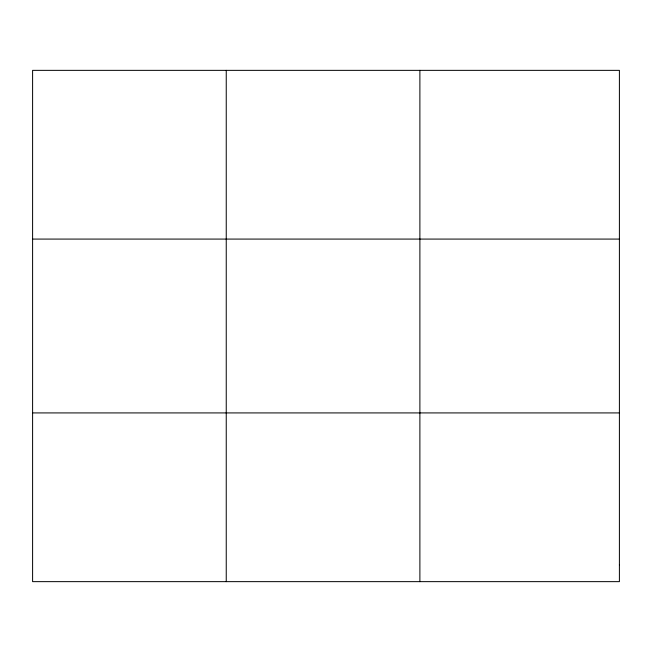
<?xml version="1.0" encoding="UTF-8"?>
<svg xmlns="http://www.w3.org/2000/svg" width="652" height="652" viewBox="0 0 652 652"><rect width="100%" height="100%" fill="white"/><g stroke="black" fill="none" stroke-linecap="round" stroke-linejoin="round"><path stroke-width="0.98" d="M226.244 70.359L226.244 581.641M419.888 70.359L419.888 581.641M32.6 239.08L619.4 239.08M32.6 412.92L619.4 412.92M619.4 564.771L619.4 581.641L32.6 581.641L32.6 70.359L619.4 70.359L619.4 564.771"/></g></svg>
